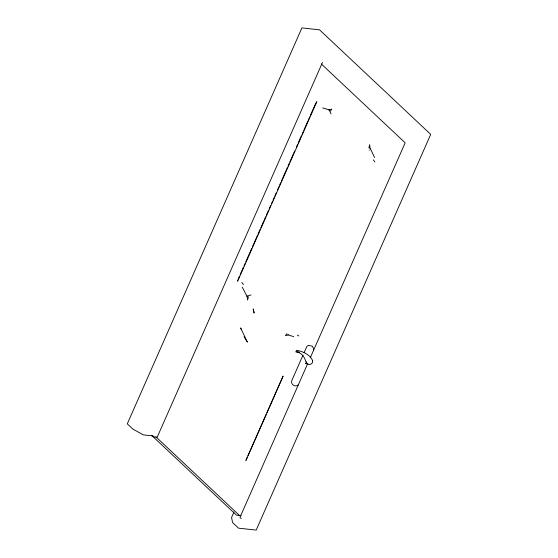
<?xml version="1.0" encoding="UTF-8"?>
<svg xmlns="http://www.w3.org/2000/svg" width="558" height="558" viewBox="0 0 558 558"><rect width="100%" height="100%" fill="white"/><g stroke="black" fill="none" stroke-linecap="round" stroke-linejoin="round"><path stroke-width="0.84" d="M330.448 111.084L331.815 109.103L329.157 109.828L329.157 110.275L329.318 109.912L322.684 107.938M237.708 280.193L237.631 281.239L316.839 101.661L315.709 103.565M313.415 350.619L313.373 348.073L312.361 346.176L308.49 345.374L306.886 346.372L304.075 352.733M368.88 147.884L369.661 144.696L370.031 148.714L370.191 148.351L374.606 157.53M248.401 296.898L247.585 300.078L247.215 296.061L247.054 296.424L242.291 287.21M322.454 62.517L157.161 437.284L154.127 436.949L153.066 435.951L143.308 434.877L132.874 429.088L127.287 423.836L301.913 27.9L319.56 29.839L430.713 134.38L256.178 530.1L238.538 528.161L232.609 522.588L231.542 517.552L234.004 511.965M238.057 279.398L239.459 276.224M240.156 274.641L243.302 267.505M244.006 265.922L245.053 263.543M245.75 261.96L251.693 248.484M252.397 246.894L257.287 235.797M257.991 234.214L260.084 229.457M260.788 227.873L263.934 220.738M264.631 219.148L265.678 216.769M266.382 215.186L268.482 210.429M269.179 208.845L270.574 205.672M271.627 203.293L272.325 201.71M273.022 200.127L274.076 197.748M274.773 196.158L276.168 192.991M277.57 189.818L278.965 186.644M279.67 185.061L280.716 182.682M281.413 181.099L287.356 167.623M288.061 166.033L289.107 163.654M289.804 162.071L294.701 150.974M296.451 147.012L297.498 144.634M298.195 143.043L301.348 135.915M302.045 134.325L303.092 131.946M303.789 130.363L307.988 120.849M308.686 119.266L309.739 116.887M310.436 115.297L315.333 104.2M247.278 457.344L245.876 460.531L283.129 376.064L266.961 412.718M247.982 455.753L266.257 414.315M303.022 355.125L291.792 380.584C290.3 384.497 295.538 387.747 298.321 384.839M307.8 363.356L239.968 517.371L241.293 518.626M310.255 357.783L405.164 142.827L321.31 63.961M286.826 333.691L285.431 335.672L288.088 334.946L288.088 334.507L287.928 334.863L293.745 336.641M306.216 363.174L305.296 363.509L307.765 363.781L306.565 362.937L306.196 361.689M369.319 150.102L369.103 150.262M246.936 296.249L251.058 294.91M241.014 515.648L236.466 515.146L151.497 435.24M297.344 335.037L298.781 335.972M155.801 436.768L239.501 515.48M241.837 282.501L243.441 284.538M373.33 159.853L374.857 161.953M245.346 338.943L247.368 342.089L240.631 327.93L241.37 329.506M244.083 336.614L245.011 338.385M329.157 109.828L330.999 113.86M312.675 360.719C313.554 364.834 306.872 365.957 306.056 362.177C304.87 357.671 301.892 352.823 296.933 351.993L299.402 352.265L295.824 351.903L296.535 350.284C302.708 351.226 310.255 354.762 312.675 360.719M254.085 312.919L253.22 309.048L254.085 312.919"/></g></svg>
